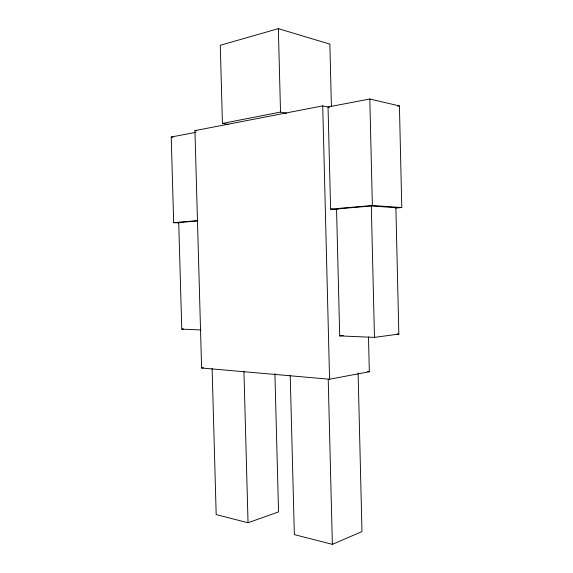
<?xml version="1.0" encoding="UTF-8"?>
<svg xmlns="http://www.w3.org/2000/svg" width="573" height="573" viewBox="0 0 573 573"><rect width="100%" height="100%" fill="white"/><g stroke="black" fill="none" stroke-linecap="round" stroke-linejoin="round"><path stroke-width="0.86" d="M290.21 375.286L294.35 534.616L332.369 544.35L361.978 531.586L358.104 373.009M212.117 368.554L216.179 514.597L248.037 522.755L278.55 511.904L274.904 373.632M331.416 106.549L329.862 44.135L278.349 28.65L220.283 45.281L222.424 123.446L228.606 124.434M222.424 123.446L280.519 112.072L286.607 113.218M368.496 336.881L369.334 371.741L329.575 379.226L201.603 368.009L194.942 130.63L322.721 105.883L329.597 107.316M179.034 222.854L173.669 222.682L171.22 137.019L195.271 132.413M395.664 208.042L401.78 207.541L399.417 105.926L369.807 98.993L328.043 106.993L330.592 209.109L336.788 209.482M397.669 106.241L399.417 105.926M201.603 368.009L203.365 367.751M374.463 337.39L398.844 334.073L395.879 207.67L371.311 205.986L336.552 208.98L339.703 335.9L374.463 337.39L371.311 205.986M339.703 335.9L343.256 335.449M197.864 220.92L178.726 222.568L181.763 329.131L183.489 328.966M173.669 222.682L197.585 220.612M330.592 209.109L372.364 205.499L401.78 207.541M397.082 334.002L398.844 334.073M181.763 329.131L200.922 329.948M336.552 208.98L338.278 209.088M367.558 371.605L369.334 371.741M171.22 137.019L172.96 137.255M194.942 130.63L196.689 130.88M243.933 371.297L248.037 522.755M278.349 28.65L280.519 112.072M369.807 98.993L372.364 205.499M322.721 105.883L329.575 379.226M328.222 379.455L332.369 544.35"/></g></svg>
